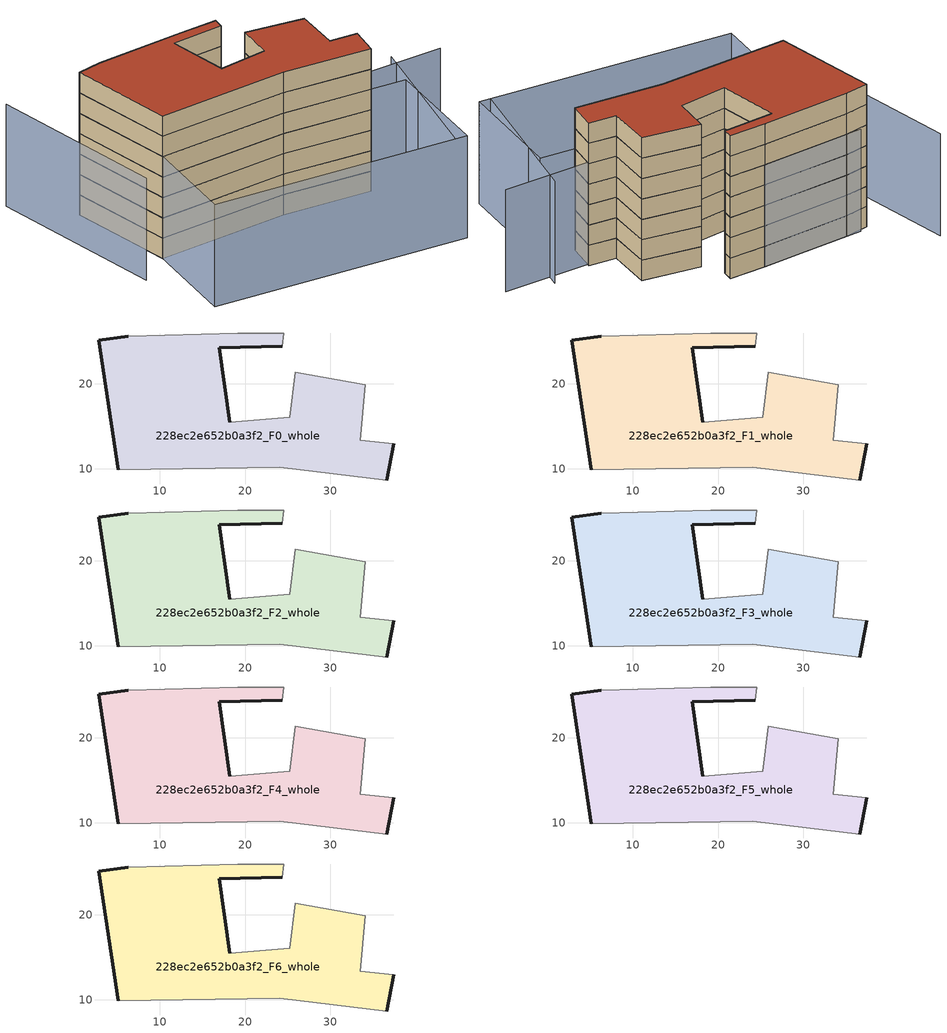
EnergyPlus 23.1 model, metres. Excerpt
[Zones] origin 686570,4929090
228ec2e652b0a3f2_F0_whole
 floor ground (EU_floor_Construction): 36.67,8.68 37.47,12.92 33.53,13.38 34.14,19.86 25.89,21.37 25.23,16.08 18.19,15.5 16.94,24.25 24.38,24.41 24.57,25.93 19.15,25.96 6.28,25.58 2.81,25.08 5.13,9.88 24.06,10.16 z0
 wall outside (EU_wall_Construction): 5.13,9.88 2.81,25.08 6.28,25.58 / 24.38,24.41 16.94,24.25 18.19,15.5 / 37.47,12.92 36.67,8.68 z0:3
 wall adiabatic (EU_wall_Construction): 6.28,25.58 19.15,25.96 24.57,25.93 24.38,24.41 / 18.19,15.5 25.23,16.08 25.89,21.37 34.14,19.86 33.53,13.38 37.47,12.92 / 36.67,8.68 24.06,10.16 5.13,9.88 z0:3
228ec2e652b0a3f2_F1_whole
 floor to 228ec2e652b0a3f2_F0_whole (EU_floor_Construction): 36.67,8.68 37.47,12.92 33.53,13.38 34.14,19.86 25.89,21.37 25.23,16.08 18.19,15.5 16.94,24.25 24.38,24.41 24.57,25.93 19.15,25.96 6.28,25.58 2.81,25.08 5.13,9.88 24.06,10.16 z3
 wall outside (EU_wall_Construction): 5.13,9.88 2.81,25.08 6.28,25.58 / 24.38,24.41 16.94,24.25 18.19,15.5 / 37.47,12.92 36.67,8.68 z3:6
 wall adiabatic (EU_wall_Construction): 6.28,25.58 19.15,25.96 24.57,25.93 24.38,24.41 / 18.19,15.5 25.23,16.08 25.89,21.37 34.14,19.86 33.53,13.38 37.47,12.92 / 36.67,8.68 24.06,10.16 5.13,9.88 z3:6
228ec2e652b0a3f2_F2_whole
 floor to 228ec2e652b0a3f2_F1_whole (EU_floor_Construction): 36.67,8.68 37.47,12.92 33.53,13.38 34.14,19.86 25.89,21.37 25.23,16.08 18.19,15.5 16.94,24.25 24.38,24.41 24.57,25.93 19.15,25.96 6.28,25.58 2.81,25.08 5.13,9.88 24.06,10.16 z6
 wall outside (EU_wall_Construction): 5.13,9.88 2.81,25.08 6.28,25.58 / 24.38,24.41 16.94,24.25 18.19,15.5 / 37.47,12.92 36.67,8.68 z6:9
 wall adiabatic (EU_wall_Construction): 6.28,25.58 19.15,25.96 24.57,25.93 24.38,24.41 / 18.19,15.5 25.23,16.08 25.89,21.37 34.14,19.86 33.53,13.38 37.47,12.92 / 36.67,8.68 24.06,10.16 5.13,9.88 z6:9
228ec2e652b0a3f2_F3_whole
 floor to 228ec2e652b0a3f2_F2_whole (EU_floor_Construction): 36.67,8.68 37.47,12.92 33.53,13.38 34.14,19.86 25.89,21.37 25.23,16.08 18.19,15.5 16.94,24.25 24.38,24.41 24.57,25.93 19.15,25.96 6.28,25.58 2.81,25.08 5.13,9.88 24.06,10.16 z9
 wall outside (EU_wall_Construction): 5.13,9.88 2.81,25.08 6.28,25.58 / 24.38,24.41 16.94,24.25 18.19,15.5 / 37.47,12.92 36.67,8.68 z9:12
 wall adiabatic (EU_wall_Construction): 6.28,25.58 19.15,25.96 24.57,25.93 24.38,24.41 / 18.19,15.5 25.23,16.08 25.89,21.37 34.14,19.86 33.53,13.38 37.47,12.92 / 36.67,8.68 24.06,10.16 5.13,9.88 z9:12
228ec2e652b0a3f2_F4_whole
 floor to 228ec2e652b0a3f2_F3_whole (EU_floor_Construction): 36.67,8.68 37.47,12.92 33.53,13.38 34.14,19.86 25.89,21.37 25.23,16.08 18.19,15.5 16.94,24.25 24.38,24.41 24.57,25.93 19.15,25.96 6.28,25.58 2.81,25.08 5.13,9.88 24.06,10.16 z12
 wall outside (EU_wall_Construction): 5.13,9.88 2.81,25.08 6.28,25.58 / 24.38,24.41 16.94,24.25 18.19,15.5 / 37.47,12.92 36.67,8.68 z12:15
 wall adiabatic (EU_wall_Construction): 6.28,25.58 19.15,25.96 24.57,25.93 24.38,24.41 / 18.19,15.5 25.23,16.08 25.89,21.37 34.14,19.86 33.53,13.38 37.47,12.92 / 36.67,8.68 24.06,10.16 5.13,9.88 z12:15
228ec2e652b0a3f2_F5_whole
 floor to 228ec2e652b0a3f2_F4_whole (EU_floor_Construction): 36.67,8.68 37.47,12.92 33.53,13.38 34.14,19.86 25.89,21.37 25.23,16.08 18.19,15.5 16.94,24.25 24.38,24.41 24.57,25.93 19.15,25.96 6.28,25.58 2.81,25.08 5.13,9.88 24.06,10.16 z15
 wall outside (EU_wall_Construction): 5.13,9.88 2.81,25.08 6.28,25.58 / 24.38,24.41 16.94,24.25 18.19,15.5 / 37.47,12.92 36.67,8.68 z15:18
 wall adiabatic (EU_wall_Construction): 6.28,25.58 19.15,25.96 24.57,25.93 24.38,24.41 / 18.19,15.5 25.23,16.08 25.89,21.37 34.14,19.86 33.53,13.38 37.47,12.92 / 36.67,8.68 24.06,10.16 5.13,9.88 z15:18
228ec2e652b0a3f2_F6_whole
 floor to 228ec2e652b0a3f2_F5_whole (EU_floor_Construction): 36.67,8.68 37.47,12.92 33.53,13.38 34.14,19.86 25.89,21.37 25.23,16.08 18.19,15.5 16.94,24.25 24.38,24.41 24.57,25.93 19.15,25.96 6.28,25.58 2.81,25.08 5.13,9.88 24.06,10.16 z18
 wall outside (EU_wall_Construction): 5.13,9.88 2.81,25.08 6.28,25.58 / 24.38,24.41 16.94,24.25 18.19,15.5 / 37.47,12.92 36.67,8.68 z18:21
 wall adiabatic (EU_wall_Construction): 6.28,25.58 19.15,25.96 24.57,25.93 24.38,24.41 / 18.19,15.5 25.23,16.08 25.89,21.37 34.14,19.86 33.53,13.38 37.47,12.92 / 36.67,8.68 24.06,10.16 5.13,9.88 z18:21
 roof outside (EU_roof_Construction): 34.14,19.86 33.53,13.38 37.47,12.92 36.67,8.68 24.06,10.16 5.13,9.88 2.81,25.08 6.28,25.58 19.15,25.96 24.57,25.93 24.38,24.41 16.94,24.25 18.19,15.5 25.23,16.08 25.89,21.37 z21
shading: 38.27,-7.67 43.55,14.06 / -3.54,32.29 0.27,6.62 / 49.91,12.23 17.52,13.08 / 19.24,25.96 4.05,25.51 / 39.87,-8 3.56,-3.88 / 3.56,-3.88 5.4,12.27 / 5.4,12.27 41.71,8.15 / 41.71,8.15 39.87,-8 z0:15
[Building]
EU S2 Campaign: North Axis=0; Terrain=City; Solar Distribution=FullExterior
[Site:Location]
Bologna: Latitude=44.5; Longitude=11.25; Time Zone=1; Elevation=37
[SizingPeriod:WeatherFileDays]
AnnualSizingPeriod: Begin Month=1; Begin Day of Month=1; End Month=12; End Day of Month=31; Day of Week for Start Day=Monday; Use Weather File Daylight Saving Period=No; Use Weather File Rain and Snow Indicators=No
[MATERIAL]
EU_InternalMass_Material: Roughness=MediumRough; Thickness=0.1; Conductivity=1; Density=1800; Specific Heat=900; Thermal Absorptance=0.9; Solar Absorptance=0.7; Visible Absorptance=0.7
[MATERIAL:NOMASS] Roughness=MediumRough; Thermal Absorptance=0.9; Solar Absorptance=0.7; Visible Absorptance=0.7
Name | Thermal Resistance
EU_wall_NoMass | 0.905828
EU_roof_NoMass | 0.37593
EU_floor_NoMass | 0.67114
[CONSTRUCTION]
EU_wall_Construction: EU_wall_NoMass
EU_roof_Construction: EU_roof_NoMass
EU_floor_Construction: EU_floor_NoMass
EU_InternalMass_Construction: EU_InternalMass_Material
[ZONE] Type=1; Multiplier=1; Ceiling Height=autocalculate; Volume=1130.59; Floor Area=autocalculate; Part of Total Floor Area=Yes
228ec2e652b0a3f2_F0_whole; 228ec2e652b0a3f2_F1_whole; 228ec2e652b0a3f2_F2_whole; 228ec2e652b0a3f2_F3_whole; 228ec2e652b0a3f2_F4_whole; 228ec2e652b0a3f2_F5_whole; 228ec2e652b0a3f2_F6_whole
[INTERNALMASS] Construction=EU_InternalMass_Construction; Surface Area=376.863
Name | Zone or ZoneList
228ec2e652b0a3f2_F0_whole_EU_InternalMass | 228ec2e652b0a3f2_F0_whole
228ec2e652b0a3f2_F1_whole_EU_InternalMass | 228ec2e652b0a3f2_F1_whole
228ec2e652b0a3f2_F2_whole_EU_InternalMass | 228ec2e652b0a3f2_F2_whole
228ec2e652b0a3f2_F3_whole_EU_InternalMass | 228ec2e652b0a3f2_F3_whole
228ec2e652b0a3f2_F4_whole_EU_InternalMass | 228ec2e652b0a3f2_F4_whole
228ec2e652b0a3f2_F5_whole_EU_InternalMass | 228ec2e652b0a3f2_F5_whole
228ec2e652b0a3f2_F6_whole_EU_InternalMass | 228ec2e652b0a3f2_F6_whole
[OTHEREQUIPMENT] Fuel Type=Electricity; Design Level Calculation Method=Watts/Area; Power per Zone Floor Area=1; Fraction Latent=0; Fraction Radiant=0; Fraction Lost=0; Carbon Dioxide Generation Rate=0; EndUse Subcategory=EU_Step8_InternalGains
Name | Zone or ZoneList or Space or SpaceList | Schedule
EU_Step8_InternalGain_228ec2e652b0a3f2_F0_whole_f000 | 228ec2e652b0a3f2_F0_whole | EU_Step8_GainSchedule_228ec2e652b0a3f2_F0_whole_f000
EU_Step8_InternalGain_228ec2e652b0a3f2_F1_whole_f000 | 228ec2e652b0a3f2_F1_whole | EU_Step8_GainSchedule_228ec2e652b0a3f2_F1_whole_f000
EU_Step8_InternalGain_228ec2e652b0a3f2_F2_whole_f000 | 228ec2e652b0a3f2_F2_whole | EU_Step8_GainSchedule_228ec2e652b0a3f2_F2_whole_f000
EU_Step8_InternalGain_228ec2e652b0a3f2_F3_whole_f000 | 228ec2e652b0a3f2_F3_whole | EU_Step8_GainSchedule_228ec2e652b0a3f2_F3_whole_f000
EU_Step8_InternalGain_228ec2e652b0a3f2_F4_whole_f000 | 228ec2e652b0a3f2_F4_whole | EU_Step8_GainSchedule_228ec2e652b0a3f2_F4_whole_f000
EU_Step8_InternalGain_228ec2e652b0a3f2_F5_whole_f000 | 228ec2e652b0a3f2_F5_whole | EU_Step8_GainSchedule_228ec2e652b0a3f2_F5_whole_f000
EU_Step8_InternalGain_228ec2e652b0a3f2_F6_whole_f000 | 228ec2e652b0a3f2_F6_whole | EU_Step8_GainSchedule_228ec2e652b0a3f2_F6_whole_f000
[ZONEVENTILATION:DESIGNFLOWRATE] Schedule=EU_AlwaysOn; Design Flow Rate Calculation Method=AirChanges/Hour; Air Changes per Hour=0.73129; Ventilation Type=Natural; Fan Pressure Rise=0; Fan Total Efficiency=1; Constant Term Coefficient=1; Temperature Term Coefficient=0; Velocity Term Coefficient=0; Velocity Squared Term Coefficient=0; Minimum Indoor Temperature=-100; Maximum Indoor Temperature=100; Delta Temperature=-100; Minimum Outdoor Temperature=-100; Maximum Outdoor Temperature=100; Maximum Wind Speed=40
Name | Zone or ZoneList or Space or SpaceList
EU_ConstantAir_228ec2e652b0a3f2_F0_whole | 228ec2e652b0a3f2_F0_whole
EU_ConstantAir_228ec2e652b0a3f2_F1_whole | 228ec2e652b0a3f2_F1_whole
EU_ConstantAir_228ec2e652b0a3f2_F2_whole | 228ec2e652b0a3f2_F2_whole
EU_ConstantAir_228ec2e652b0a3f2_F3_whole | 228ec2e652b0a3f2_F3_whole
EU_ConstantAir_228ec2e652b0a3f2_F4_whole | 228ec2e652b0a3f2_F4_whole
EU_ConstantAir_228ec2e652b0a3f2_F5_whole | 228ec2e652b0a3f2_F5_whole
EU_ConstantAir_228ec2e652b0a3f2_F6_whole | 228ec2e652b0a3f2_F6_whole
[HVACTEMPLATE:THERMOSTAT] Constant Heating Setpoint=20; Constant Cooling Setpoint=50
EU_HeatOnly_228ec2e652b0a3f2_F0_whole; EU_HeatOnly_228ec2e652b0a3f2_F1_whole; EU_HeatOnly_228ec2e652b0a3f2_F2_whole; EU_HeatOnly_228ec2e652b0a3f2_F3_whole; EU_HeatOnly_228ec2e652b0a3f2_F4_whole; EU_HeatOnly_228ec2e652b0a3f2_F5_whole; EU_HeatOnly_228ec2e652b0a3f2_F6_whole
[HVACTEMPLATE:ZONE:IDEALLOADSAIRSYSTEM] System Availability Schedule=EU_AlwaysOn; Maximum Heating Supply Air Temperature=50; Minimum Cooling Supply Air Temperature=13; Maximum Heating Supply Air Humidity Ratio=0.0156; Minimum Cooling Supply Air Humidity Ratio=0.0077; Heating Limit=NoLimit; Cooling Limit=NoLimit; Heating Availability Schedule=EU_AlwaysOn; Cooling Availability Schedule=EU_CoolingOff; Dehumidification Control Type=ConstantSensibleHeatRatio; Cooling Sensible Heat Ratio=0.7; Dehumidification Setpoint=60; Humidification Control Type=None; Humidification Setpoint=30; Outdoor Air Method=None; Outdoor Air Flow Rate per Person=0.00944; Outdoor Air Flow Rate per Zone Floor Area=0; Outdoor Air Flow Rate per Zone=0; Demand Controlled Ventilation Type=None; Outdoor Air Economizer Type=NoEconomizer; Heat Recovery Type=None; Sensible Heat Recovery Effectiveness=0.7; Latent Heat Recovery Effectiveness=0.65
Name | Template Thermostat
228ec2e652b0a3f2_F0_whole | EU_HeatOnly_228ec2e652b0a3f2_F0_whole
228ec2e652b0a3f2_F1_whole | EU_HeatOnly_228ec2e652b0a3f2_F1_whole
228ec2e652b0a3f2_F2_whole | EU_HeatOnly_228ec2e652b0a3f2_F2_whole
228ec2e652b0a3f2_F3_whole | EU_HeatOnly_228ec2e652b0a3f2_F3_whole
228ec2e652b0a3f2_F4_whole | EU_HeatOnly_228ec2e652b0a3f2_F4_whole
228ec2e652b0a3f2_F5_whole | EU_HeatOnly_228ec2e652b0a3f2_F5_whole
228ec2e652b0a3f2_F6_whole | EU_HeatOnly_228ec2e652b0a3f2_F6_whole
[SIZING:ZONE] Zone Cooling Design Supply Air Temperature Input Method=SupplyAirTemperature; Zone Cooling Design Supply Air Temperature=13; Zone Heating Design Supply Air Temperature Input Method=SupplyAirTemperature; Zone Heating Design Supply Air Temperature=50; Zone Cooling Design Supply Air Humidity Ratio=0.008; Zone Heating Design Supply Air Humidity Ratio=0.008; Cooling Design Air Flow Method=DesignDay; Cooling Design Air Flow Rate=0; Cooling Minimum Air Flow per Zone Floor Area=0.000762; Cooling Minimum Air Flow=0; Cooling Minimum Air Flow Fraction=0.2; Heating Design Air Flow Method=DesignDay; Heating Design Air Flow Rate=0; Heating Maximum Air Flow per Zone Floor Area=0.002032; Heating Maximum Air Flow=0.141576; Heating Maximum Air Flow Fraction=0.3; Account for Dedicated Outdoor Air System=No; Dedicated Outdoor Air System Control Strategy=NeutralSupplyAir; Dedicated Outdoor Air Low Setpoint Temperature for Design=autosize; Dedicated Outdoor Air High Setpoint Temperature for Design=autosize; Zone Load Sizing Method=Sensible Load Only No Latent Load; Zone Latent Cooling Design Supply Air Humidity Ratio Input Method=HumidityRatioDifference; Zone Cooling Design Supply Air Humidity Ratio Difference=0.005; Zone Latent Heating Design Supply Air Humidity Ratio Input Method=HumidityRatioDifference; Zone Humidification Design Supply Air Humidity Ratio Difference=0.005
228ec2e652b0a3f2_F0_whole; 228ec2e652b0a3f2_F1_whole; 228ec2e652b0a3f2_F2_whole; 228ec2e652b0a3f2_F3_whole; 228ec2e652b0a3f2_F4_whole; 228ec2e652b0a3f2_F5_whole; 228ec2e652b0a3f2_F6_whole
[SCHEDULE:CONSTANT]
Name | Hourly Value
EU_AlwaysOn | 1
EU_CoolingOff | 0
[SCHEDULE:FILE] Column Number=1; Rows to Skip at Top=0; Number of Hours of Data=8760; Column Separator=Comma; Interpolate to Timestep=No; Minutes per Item=60; Adjust Schedule for Daylight Savings=Yes
Name | File
EU_Step8_GainSchedule_228ec2e652b0a3f2_F0_whole_f000 | ../../schedules/228ec2e652b0a3f2/228ec2e652b0a3f2_F0_whole_f000_gain.csv
EU_Step8_GainSchedule_228ec2e652b0a3f2_F1_whole_f000 | ../../schedules/228ec2e652b0a3f2/228ec2e652b0a3f2_F1_whole_f000_gain.csv
EU_Step8_GainSchedule_228ec2e652b0a3f2_F2_whole_f000 | ../../schedules/228ec2e652b0a3f2/228ec2e652b0a3f2_F2_whole_f000_gain.csv
EU_Step8_GainSchedule_228ec2e652b0a3f2_F3_whole_f000 | ../../schedules/228ec2e652b0a3f2/228ec2e652b0a3f2_F3_whole_f000_gain.csv
EU_Step8_GainSchedule_228ec2e652b0a3f2_F4_whole_f000 | ../../schedules/228ec2e652b0a3f2/228ec2e652b0a3f2_F4_whole_f000_gain.csv
EU_Step8_GainSchedule_228ec2e652b0a3f2_F5_whole_f000 | ../../schedules/228ec2e652b0a3f2/228ec2e652b0a3f2_F5_whole_f000_gain.csv
EU_Step8_GainSchedule_228ec2e652b0a3f2_F6_whole_f000 | ../../schedules/228ec2e652b0a3f2/228ec2e652b0a3f2_F6_whole_f000_gain.csv
